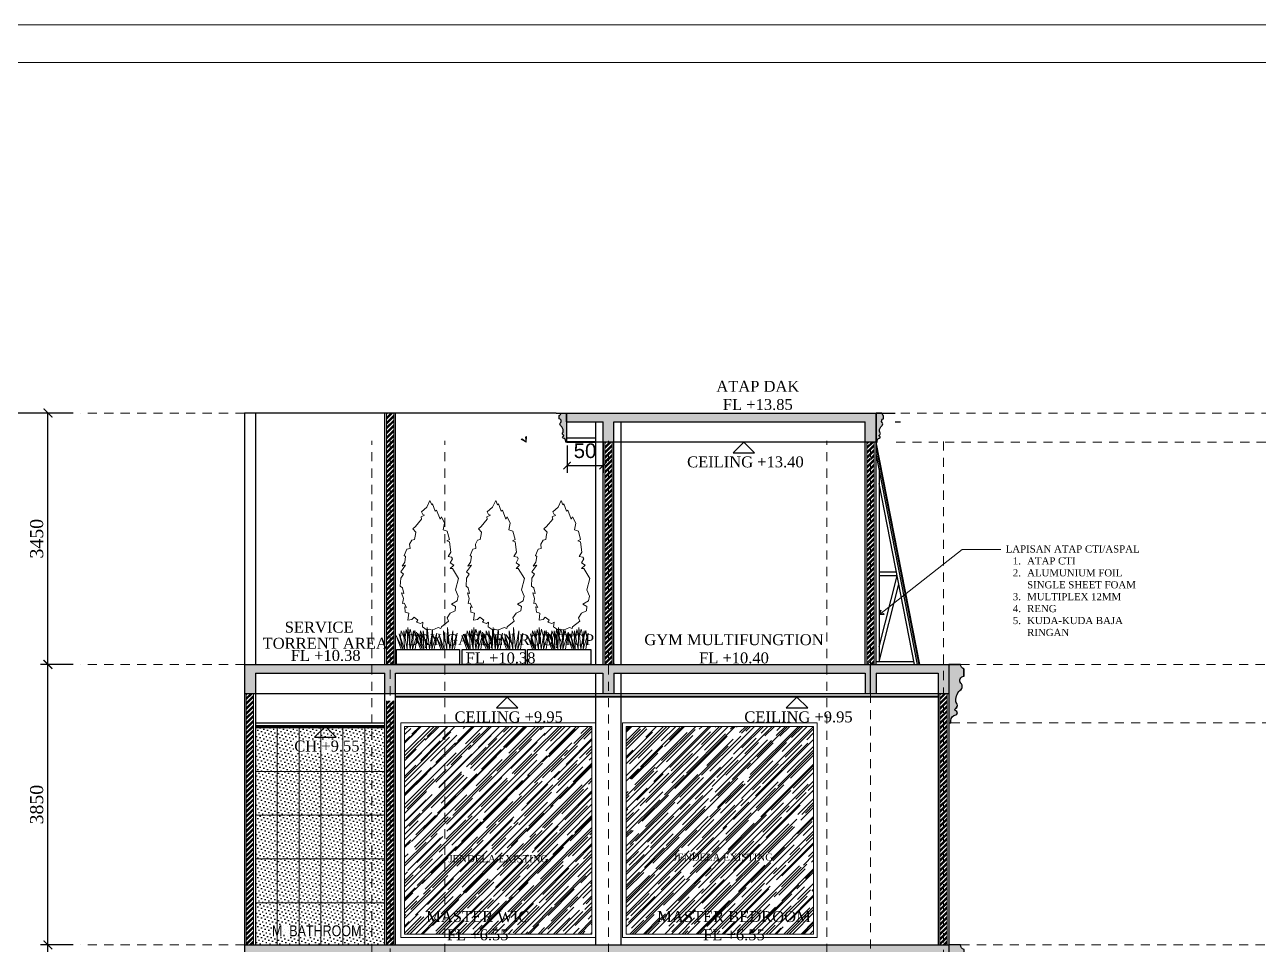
# Model space of a CAD drawing. Header units: millimetres. Extents: x -9564 to 494436, y -140371 to 4257.
# Drawn here: x 356.73 to 373.67, y 118.22 to 130.85 of the extents above; entities that cross this region are included whole.
import ezdxf
from ezdxf.enums import TextEntityAlignment as Align

# ---------------------------------------------------------------- set-up
doc = ezdxf.new("R2010")
doc.units = ezdxf.units.MM
doc.header["$MEASUREMENT"] = 0
for name, pattern in [('DASHED2', [0.375, 0.25, -0.125]), ('HIDDEN2', [0.1875, 0.125, -0.0625]), ('SLD-Solid', [0])]:
    doc.linetypes.add(name, pattern=pattern)
doc.layers.get('DEFPOINTS').update_dxf_attribs({"lineweight": 18})
for name, color, linetype, lineweight in [('09-Arsiran', 8, 'Continuous', 5), ('8', 8, 'Continuous', 5), ('AS', 8, 'HIDDEN2', 5), ('DIM', 1, 'Continuous', 5), ('Dimensi', 252, 'Continuous', 9), ('DOOR OPENING', 4, 'SLD-Solid', 5), ('LEGEND', 1, 'DASHED2', 50), ('XR-KOP A3_MOZART$0$A-TXTKOP', 3, 'Continuous', 5), ('XR-KOP A3_MOZART$0$KOP-A1$0$A-GRSKOP', 1, 'Continuous', 5)]:
    doc.layers.add(name, color=color, linetype=linetype, lineweight=lineweight)
doc.layers.add('garis tipis', color=251, linetype='Continuous')
doc.layers.add('TEXT', color=4, linetype='Continuous')
doc.styles.add('Arial Narrow', font='ARIALN.TTF')
doc.styles.add('HAND', font='ROMAND.SHX', dxfattribs={"width": 0.8, "height": 250})
doc.styles.get("Standard").update_dxf_attribs({"font": 'arial.ttf'})
doc.styles.add('style1', font='times.ttf', dxfattribs={"height": 0.15})
doc.styles.add('style2', font='times.ttf', dxfattribs={"height": 0.18})
doc.styles.add('XR-KOP A3_MOZART$0$ROMAND', font='romand.shx', dxfattribs={"height": 2, "bigfont": 'bigfont.shx'})
doc.dimstyles.new('100 baru', dxfattribs={"dimtxt": 0.2, "dimasz": 0.1, "dimexe": 0.1, "dimexo": 0.1, "dimgap": 0.1, "dimtad": 1, "dimtoh": 1, "dimdec": 0, "dimlfac": 100, "dimtxsty": 'Standard', "dimblk": 'ARCHTICK', "dimcen": 0.1, "dimclrd": 8, "dimclre": 8, "dimclrt": 2, "dimadec": 0, "dimazin": 0, "dimtfac": 1, "dimtdec": 0, "dimtix": 1, "dimtmove": 0, "dimatfit": 3, "dimldrblk": 'ARCHTICK', "dimfxl": 1.25, "dimlwd": -1, "dimlwe": -1, "dimarcsym": 0})
doc.dimstyles.new('ISO-25', dxfattribs={"dimtxt": 0.18, "dimasz": 0.12, "dimexe": 0.1, "dimexo": 0.1, "dimgap": 0.0625, "dimtad": 1, "dimtoh": 1, "dimdec": 0, "dimlfac": 1000, "dimtxsty": 'style2', "dimblk": 'ARCHTICK', "dimcen": 0.15, "dimclrd": 1, "dimclre": 1, "dimclrt": 4, "dimadec": 0, "dimazin": 0, "dimtfac": 1, "dimtdec": 0, "dimtmove": 0, "dimatfit": 3, "dimldrblk": 'OBLIQUE', "dimfxl": 1, "dimarcsym": 0})
pattern_1 = [(95, (-194.23794, -143.535144), (0.02801893, 0.0235106759), [0.00381, -0.04191]), (40, (-194.23794, -143.535144), (-0.0320036906, 0.0220353457), [0.003048, -0.0335281168]), (145.451445, (-194.235604, -143.533185), (-0.0039847595, 0.0455460204), [0.0032380018, -0.035618049]), (91.1842, (-194.245123, -143.52796), (0.0442820486, 0.0323906826), [0.005715, -0.062865]), (141.635558, (-194.241433, -143.52526), (-0.0014173235, 0.0685653527), [0.0048570046, -0.0534271216]), (36.184151, (-194.245123, -143.52796), (-0.0014173235, 0.0685653527), [0.0045719934, -0.0502919464]), (66, (-194.239735, -143.526164), (0.0359039959, 0.0069790298), [0.00381, -0.04191]), (11, (-194.239735, -143.526164), (-0.0173079853, 0.0347882386), [0.003048, -0.033528]), (116.451445, (-194.236743, -143.525582), (0.0185960104, 0.0417672685), [0.0032380018, -0.0356179875]), (82.5, (-194.237939, -143.535144), (-0.0115210938, 0.01239468273), [0, -0.0331216, 0, -0.034036, 0, -0.033655]), (52.5, (-194.237939, -143.535144), (-0.00471794546, 0.02361740005), [0, -0.0194056, 0, -0.0323596, 0, -0.012827]), (12.5, (-194.245949, -143.543155), (0.0199855726, 0.01836523912), [0, -0.0127, 0, -0.039624, 0, -0.052578]), (2.5, (-194.24954, -143.546747), (0.0173527809, 0.0245444786), [0, -0.01651, 0, -0.0263144, 0, -0.037338])]
pattern_2 = [(45, (278.39638, -111.44338), (0.10776307, 0.2873682), [1.905, -0.254, 0.635, -0.127]), (45, (278.47092, -111.27904), (-0.20923997, 0.02963485), [0.381, -0.04191, 0.762, -0.09525]), (45, (278.36495, -111.322144), (0.406805602, 0.527141034), [1.016, -0.1778, 0.508, -0.127])]

# ---------------------------------------------------------------- blocks, each defined once
blk = doc.blocks.new('lis atas')
at = {"true_color": 0x636466}
h = blk.add_hatch(color=251, dxfattribs=at)
h.dxf.hatch_style = 1
h.paths.add_polyline_path([(90.703, 140.132), (90.716, 140.132), (90.716, 140.147, -0.36498), (90.749, 140.187, 0.74874), (90.75, 140.215, -0.675931), (90.749, 140.231, 0.42987), (90.759, 140.26, -0.123299), (90.749, 140.283, -0.24485), (90.786, 140.361, 0.438632), (90.784, 140.404, -0.621787), (90.806, 140.451), (90.806, 140.501, -0.319918), (90.782, 140.532), (90.703, 140.532)])
blk.add_lwpolyline([(90.703, 140.132), (90.716, 140.132), (90.716, 140.147, -0.36498), (90.749, 140.187, 0.741922), (90.75, 140.214, -0.66528), (90.749, 140.231, 0.438756), (90.759, 140.26, -0.123299), (90.749, 140.283, -0.24485), (90.786, 140.361, 0.438632), (90.784, 140.404, -0.621787), (90.806, 140.451), (90.806, 140.501, -0.319918), (90.782, 140.532), (90.703, 140.532)], format="xyb", close=True)
blk = doc.blocks.new('_ArchTick')
at = {"color": 0, "linetype": 'ByBlock', "const_width": 0.15}
blk.add_lwpolyline([(-0.5, -0.5), (0.5, 0.5)], dxfattribs=at)
blk = doc.blocks.new('*D290')
at = {"color": 1, "lineweight": -2, "transparency": 16777216}
for p, q in [((580.545, 160.451), (580.099, 160.451)), ((580.199, 156.601), (580.199, 160.451)), ((580.545, 156.601), (580.099, 156.601))]:
    blk.add_line(p, q, dxfattribs=at)
at = {"layer": 'DEFPOINTS', "color": 0, "transparency": 16777216}
for p in [(580.199, 160.451), (580.645, 160.451), (580.645, 156.601)]:
    blk.add_point(p, dxfattribs=at)
at = {"color": 1, "lineweight": -2, "transparency": 16777216, "xscale": 0.12, "yscale": 0.12, "zscale": 0.12}
for p, rotation in [((580.199, 160.451), 90), ((580.199, 156.601), 270)]:
    blk.add_blockref('_ArchTick', p, dxfattribs=dict(at, rotation=rotation))
at = {"color": 4, "transparency": 16777216, "insert": (580.045, 158.526), "char_height": 0.18, "attachment_point": 5, "rotation": 90, "style": 'style2'}
blk.add_mtext('3850', dxfattribs=at)
blk = doc.blocks.new('_Oblique')
at = {"color": 0, "linetype": 'ByBlock', "lineweight": -2}
blk.add_line((-0.5, -0.5), (0.5, 0.5), dxfattribs=at)
blk = doc.blocks.new('*D176')
at = {"color": 1, "lineweight": -2, "transparency": 16777216}
for p, q in [((580.545, 164.301), (580.099, 164.301)), ((580.199, 160.451), (580.199, 164.301)), ((580.545, 160.451), (580.099, 160.451))]:
    blk.add_line(p, q, dxfattribs=at)
at = {"layer": 'DEFPOINTS', "color": 0, "transparency": 16777216}
for p in [(580.199, 164.301), (580.645, 164.301), (580.645, 160.451)]:
    blk.add_point(p, dxfattribs=at)
at = {"color": 1, "lineweight": -2, "transparency": 16777216, "xscale": 0.12, "yscale": 0.12, "zscale": 0.12}
for p, rotation in [((580.199, 164.301), 90), ((580.199, 160.451), 270)]:
    blk.add_blockref('_ArchTick', p, dxfattribs=dict(at, rotation=rotation))
at = {"color": 4, "transparency": 16777216, "insert": (580.045, 162.376), "char_height": 0.18, "attachment_point": 5, "rotation": 90, "style": 'style2'}
blk.add_mtext('3850', dxfattribs=at)
blk = doc.blocks.new('*D291')
at = {"color": 1, "lineweight": -2, "transparency": 16777216}
for p, q in [((580.545, 167.751), (580.099, 167.751)), ((580.199, 164.301), (580.199, 167.751)), ((580.545, 164.301), (580.099, 164.301))]:
    blk.add_line(p, q, dxfattribs=at)
at = {"layer": 'DEFPOINTS', "color": 0, "transparency": 16777216}
for p in [(580.199, 167.751), (580.645, 167.751), (580.645, 164.301)]:
    blk.add_point(p, dxfattribs=at)
at = {"color": 1, "lineweight": -2, "transparency": 16777216, "xscale": 0.12, "yscale": 0.12, "zscale": 0.12}
for p, rotation in [((580.199, 167.751), 90), ((580.199, 164.301), 270)]:
    blk.add_blockref('_ArchTick', p, dxfattribs=dict(at, rotation=rotation))
at = {"color": 4, "transparency": 16777216, "insert": (580.045, 166.026), "char_height": 0.18, "attachment_point": 5, "rotation": 90, "style": 'style2'}
blk.add_mtext('3450', dxfattribs=at)
blk = doc.blocks.new('*D177')
at = {"color": 1, "lineweight": -2, "transparency": 16777216}
for p, q in [((580.099, 167.751), (579.564, 167.751)), ((579.664, 167.751), (579.664, 153.901)), ((580.099, 153.901), (579.564, 153.901))]:
    blk.add_line(p, q, dxfattribs=at)
at = {"layer": 'DEFPOINTS', "color": 0, "transparency": 16777216}
for p in [(580.199, 167.751), (579.664, 153.901), (580.199, 153.901)]:
    blk.add_point(p, dxfattribs=at)
at = {"color": 1, "lineweight": -2, "transparency": 16777216, "xscale": 0.12, "yscale": 0.12, "zscale": 0.12}
for p, rotation in [((579.664, 167.751), 90), ((579.664, 153.901), 270)]:
    blk.add_blockref('_ArchTick', p, dxfattribs=dict(at, rotation=rotation))
at = {"color": 4, "transparency": 16777216, "insert": (579.51, 160.826), "char_height": 0.18, "attachment_point": 5, "rotation": 90, "style": 'style2'}
blk.add_mtext('13850', dxfattribs=at)
blk = doc.blocks.new('lis 3')
at = {"true_color": 0x636466}
h = blk.add_hatch(color=251, dxfattribs=at)
h.dxf.hatch_style = 1
h.paths.add_polyline_path([(93.26, 135.846), (93.26, 135.946, -0.319918), (93.212, 136.009), (93.053, 136.009), (93.053, 135.209), (93.079, 135.209), (93.079, 135.238, -0.36498), (93.146, 135.317, 0.74874), (93.148, 135.373, -0.70461), (93.147, 135.407, 0.42104), (93.166, 135.463, -0.123299), (93.147, 135.51, -0.24485), (93.22, 135.667, 0.438632), (93.216, 135.752, -0.621787)])
blk.add_lwpolyline([(93.053, 135.209), (93.079, 135.209), (93.079, 135.238, -0.36498), (93.146, 135.317, 0.741922), (93.149, 135.373, -0.66528), (93.145, 135.406, 0.438756), (93.166, 135.463, -0.123299), (93.147, 135.51, -0.24485), (93.22, 135.667, 0.438632), (93.216, 135.752, -0.621787), (93.26, 135.846), (93.26, 135.946, -0.319918), (93.212, 136.009), (93.053, 136.009)], format="xyb", close=True)
blk = doc.blocks.new('aspot')
at = {"layer": '09-Arsiran'}
for p, q in [((110.262, 123.544), (110.262, 123.388)), ((112.012, 123.544), (112.012, 123.388)), ((113.012, 123.544), (113.012, 123.388)), ((115.26, 123.544), (115.26, 123.388)), ((118.257, 123.544), (118.257, 123.388)), ((119.857, 123.544), (119.857, 123.388)), ((109.873, 123.154), (110.029, 123.154)), ((110.496, 123.154), (110.652, 123.154)), ((111.623, 123.154), (111.779, 123.154)), ((112.246, 123.154), (112.402, 123.154)), ((112.623, 123.154), (112.779, 123.154)), ((113.246, 123.154), (113.402, 123.154)), ((114.871, 123.154), (115.026, 123.154)), ((115.493, 123.154), (115.649, 123.154)), ((117.868, 123.154), (118.024, 123.154)), ((118.857, 123.077), (118.857, 122.921)), ((119.468, 123.154), (119.624, 123.154)), ((110.274, 122.921), (110.274, 122.765)), ((112.024, 122.921), (112.024, 122.765)), ((112.512, 122.869), (112.512, 122.714)), ((113.024, 122.921), (113.024, 122.765)), ((115.271, 122.921), (115.271, 122.765)), ((118.269, 122.921), (118.269, 122.765)), ((119.869, 122.921), (119.869, 122.765)), ((118.468, 122.688), (118.624, 122.688)), ((118.491, 122.688), (118.647, 122.688)), ((119.091, 122.688), (119.247, 122.688)), ((112.123, 122.48), (112.279, 122.48)), ((112.746, 122.48), (112.902, 122.48)), ((118.869, 122.454), (118.869, 122.299)), ((112.524, 122.247), (112.524, 122.091))]:
    blk.add_line(p, q, dxfattribs=at)
for centre in [(110.262, 123.154), (112.012, 123.154), (113.012, 123.154), (115.26, 123.154), (118.257, 123.154), (119.857, 123.154), (118.857, 122.688), (112.512, 122.48)]:
    blk.add_circle(centre, 0.311, dxfattribs=at)
at = {"layer": 'AS'}
for p, q in [((110.262, 123.466), (110.262, 140.622)), ((112.012, 123.466), (112.012, 140.622)), ((112.262, 123.628), (112.262, 140.622)), ((113.012, 123.466), (113.012, 140.622)), ((115.26, 123.466), (115.26, 140.622)), ((118.257, 123.466), (118.257, 140.622)), ((118.857, 123.077), (118.857, 140.622)), ((119.857, 123.388), (119.857, 140.622)), ((112.262, 123.628), (112.512, 123.342)), ((112.512, 122.869), (112.512, 123.342))]:
    blk.add_line(p, q, dxfattribs=at)
at = {"layer": '09-Arsiran', "color": 2, "char_height": 0.228, "attachment_point": 1}
for s, insert in [('A', (110.16, 123.282)), ('B', (111.95, 123.277)), ('2', (112.95, 123.282)), ('D', (115.198, 123.282)), ('E', (118.195, 123.282)), ('G', (119.76, 123.282)), ('F', (118.795, 122.815)), ('C', (112.45, 122.607))]:
    blk.add_mtext_dynamic_manual_height_columns(s, width=0.05426, gutter_width=1.14, heights=[0], dxfattribs=dict(at, insert=insert))
blk = doc.blocks.new('hsdh')
at = {"layer": 'XR-KOP A3_MOZART$0$KOP-A1$0$A-GRSKOP', "color": 0, "linetype": 'Continuous', "lineweight": 5}
blk.add_lwpolyline([(145480, 82601), (107945, 82601), (107945, 56197), (145480, 56197)], close=True, dxfattribs=at)
at = {"layer": 'XR-KOP A3_MOZART$0$KOP-A1$0$A-GRSKOP', "color": 5, "linetype": 'Continuous', "lineweight": 5}
blk.add_lwpolyline([(145017, 82138), (108409, 82138), (108409, 56660), (145017, 56660)], close=True, dxfattribs=at)
blk = doc.blocks.new('*U121')
blk.add_lwpolyline([(-2.754, 191.699), (-6.78, 182.851), (-13.682, 176.953), (-11.956, 173.266), (-9.656, 172.529), (-14.257, 170.317), (-13.682, 167.368), (-21.733, 157.783), (-25.184, 154.834), (-21.158, 150.41), (-21.733, 147.461), (-22.884, 140.825), (-26.334, 140.087), (-29.21, 134.926), (-28.635, 129.028), (-32.661, 128.291), (-36.111, 120.18), (-34.386, 118.706), (-35.536, 111.333), (-38.987, 106.171), (-34.386, 107.646), (-40.712, 98.798), (-37.261, 95.849), (-40.712, 90.688), (-41.287, 80.366), (-38.412, 78.154), (-36.686, 70.781), (-39.562, 71.518), (-37.261, 64.145), (-38.412, 57.509), (-36.111, 58.247), (-33.236, 52.348), (-35.536, 53.086), (-34.961, 46.45), (-30.36, 44.975), (-31.51, 36.128), (-26.334, 36.865), (-23.459, 39.814), (-18.283, 36.128), (-20.008, 33.178), (-14.832, 31.704), (-11.956, 33.178), (-12.531, 27.28), (-6.205, 22.856), (-3.905, 24.331), (0.121, 22.856), (8.173, 26.543), (11.624, 25.068), (12.199, 27.28), (21.4, 34.653), (19.675, 39.077), (23.701, 44.975), (30.027, 47.924), (30.602, 53.823), (25.426, 56.772), (32.903, 61.196), (34.053, 67.094), (30.602, 75.205), (34.628, 89.951), (26.576, 103.222), (23.701, 103.222), (28.302, 107.646), (23.701, 110.595), (26.576, 115.756), (25.426, 117.968), (20.825, 118.706), (24.276, 124.604), (22.551, 137.876), (19.1, 139.35), (22.551, 140.825), (19.675, 151.884), (14.499, 153.359), (16.224, 162.207), (12.199, 170.317), (10.473, 167.368), (5.872, 179.165), (4.147, 177.69), (0.696, 187.275), (-0.454, 185.8)], close=True)
for points in [[(-6.813, 23.669), (-6.813, 11.669), (-8.627, 0)], [(0.387, 23.669), (-0.576, 13.271), (-0.576, 3.686), (0, 0)]]:
    blk.add_lwpolyline(points)
blk = doc.blocks.new('*D690')
at = {"color": 8, "transparency": 16777216}
for p, q in [((587.324, 167.306), (587.324, 166.93)), ((587.819, 167.35), (587.819, 166.93)), ((587.324, 167.03), (587.819, 167.03))]:
    blk.add_line(p, q, dxfattribs=at)
at = {"layer": 'DEFPOINTS', "color": 0, "transparency": 16777216}
for p in [(587.819, 167.45), (587.324, 167.406), (587.819, 167.03)]:
    blk.add_point(p, dxfattribs=at)
at = {"color": 8, "transparency": 16777216, "xscale": 0.1, "yscale": 0.1, "zscale": 0.1, "rotation": 180}
blk.add_blockref('_ArchTick', (587.324, 167.03), dxfattribs=at)
at = {"color": 8, "transparency": 16777216, "xscale": 0.1, "yscale": 0.1, "zscale": 0.1}
blk.add_blockref('_ArchTick', (587.819, 167.03), dxfattribs=at)
at = {"color": 2, "transparency": 16777216, "insert": (587.571, 167.232), "char_height": 0.2, "attachment_point": 5}
blk.add_mtext('50', dxfattribs=at)
blk = doc.blocks.new('A$C2a879c63')
h = blk.add_hatch()
h.set_pattern_fill('ANSI32', color=8, scale=0.005)
h.set_pattern_definition([(45, (-192.312858, -135.835144), (-0.0336759605, 0.0336759605), []), (45, (-192.290407, -135.835144), (-0.0336759605, 0.0336759605), [])])
h.paths.add_polyline_path([(390.7089, 24.2118), (390.6089, 24.2118), (390.6089, 20.7654), (390.7089, 20.7654)])
h = blk.add_hatch()
h.set_pattern_fill('ANSI32', color=8, scale=0.005)
h.set_pattern_definition([(45, (-189.317937, -135.835144), (-0.0336759605, 0.0336759605), []), (45, (-189.295486, -135.835144), (-0.0336759605, 0.0336759605), [])])
h.paths.add_polyline_path([(393.7038, 23.8154), (393.6038, 23.8154), (393.6038, 20.7654), (393.7038, 20.7654)])
h = blk.add_hatch()
h.set_pattern_fill('ANSI32', color=8, scale=0.005)
h.set_pattern_definition([(45, (-185.717937, -135.835144), (-0.0336759605, 0.0336759605), []), (45, (-185.695486, -135.835144), (-0.0336759605, 0.0336759605), [])])
h.paths.add_polyline_path([(397.3038, 23.8154), (397.2038, 23.8154), (397.2038, 20.7654), (397.3038, 20.7654)])
h = blk.add_hatch()
h.set_pattern_fill('ANSI32', color=8, scale=0.005)
h.set_pattern_definition([(45, (-194.23794, -139.685144), (-0.0336759605, 0.0336759605), []), (45, (-194.21549, -139.685144), (-0.0336759605, 0.0336759605), [])])
h.paths.add_polyline_path([(388.7838, 20.3618), (388.6838, 20.3618), (388.6838, 16.9154), (388.7838, 16.9154)])
h = blk.add_hatch()
h.set_pattern_fill('ANSI32', color=8, scale=0.005)
h.set_pattern_definition([(45, (-184.717937, -139.685144), (-0.0336759605, 0.0336759605), []), (45, (-184.695486, -139.685144), (-0.0336759605, 0.0336759605), [])])
h.paths.add_polyline_path([(398.3038, 20.3618), (398.2038, 20.3618), (398.2038, 16.9154), (398.3038, 16.9154)])
h = blk.add_hatch()
h.set_pattern_fill('ANSI32', color=8, scale=0.005)
h.set_pattern_definition([(45, (-192.312857, -139.685144), (-0.0336759605, 0.0336759605), []), (45, (-192.290406, -139.685144), (-0.0336759605, 0.0336759605), [])])
h.paths.add_polyline_path([(390.7089, 20.2654), (390.6089, 20.2654), (390.6089, 16.9154), (390.7089, 16.9154)])
h = blk.add_hatch()
h.set_pattern_fill('DOTS', color=8, scale=0.03, angle=45)
h.set_pattern_definition([(45, (278.396384, -119.04338), (-0.01683798, 0.050513941), [0, -0.047625])])
h.paths.add_polyline_path([(388.8088, 19.8954), (390.5788, 19.8954), (390.5788, 16.9154), (388.8088, 16.9154)])
h = blk.add_hatch()
h.set_pattern_fill('AR-RROOF', color=8, scale=0.005, angle=45)
h.set_pattern_definition(pattern_2)
h.paths.add_polyline_path([(390.8563, 19.9154), (390.8563, 17.0654), (393.4288, 17.0654), (393.4288, 19.9154)])
h = blk.add_hatch()
h.set_pattern_fill('AR-RROOF', color=8, scale=0.005, angle=45)
h.set_pattern_definition(pattern_2)
h.paths.add_polyline_path([(396.4713, 19.9154), (393.8988, 19.9154), (393.8988, 17.0654), (396.4713, 17.0654)])
at = {"layer": 'DIM', "true_color": 0x636466}
h = blk.add_hatch(dxfattribs=at)
h.set_pattern_fill('AR-CONC', color=251, scale=0.0002, angle=45)
h.set_pattern_definition(pattern_1)
h.paths.add_polyline_path([(397.3288, 24.2154), (393.5813, 24.2154), (393.0813, 24.2154), (393.0813, 24.0954), (393.5813, 24.0954), (393.5813, 23.8154), (393.7288, 23.8154), (393.7288, 24.0954), (397.1788, 24.0954), (397.1788, 23.8154), (397.3288, 23.8154)])
h = blk.add_hatch(dxfattribs=at)
h.set_pattern_fill('AR-CONC', color=251, scale=0.0002, angle=45)
h.set_pattern_definition(pattern_1)
h.paths.add_polyline_path([(397.2538, 20.7654), (396.6538, 20.7654), (396.6538, 20.6454), (397.1788, 20.6454), (397.1788, 20.3618), (397.2538, 20.3618)])
h.paths.add_polyline_path([(396.6538, 20.7654), (393.6563, 20.7654), (393.6563, 20.3618), (393.7288, 20.3618), (393.7288, 20.6454), (396.5788, 20.6454), (396.6538, 20.6454)])
h.paths.add_polyline_path([(393.6563, 20.7654), (393.5813, 20.7654), (388.6588, 20.7654), (388.6588, 20.3618), (388.8088, 20.3618), (388.8088, 20.6454), (390.5839, 20.6454), (390.5839, 20.3618), (390.7339, 20.3618), (390.7339, 20.6454), (393.5788, 20.6454), (393.5788, 20.3618), (393.6563, 20.3618)])
h = blk.add_hatch(dxfattribs=at)
h.set_pattern_fill('AR-CONC', color=251, scale=0.0002, angle=45)
h.set_pattern_definition([(95, (-195.23794, -143.535144), (0.02801893, 0.0235106759), [0.00381, -0.04191]), (40, (-195.23794, -143.535144), (-0.0320036906, 0.0220353457), [0.003048, -0.0335281168]), (145.451445, (-195.235604, -143.533185), (-0.0039847595, 0.0455460204), [0.0032380018, -0.035618049]), (91.1842, (-195.245123, -143.52796), (0.0442820486, 0.0323906826), [0.005715, -0.062865]), (141.635558, (-195.241433, -143.52526), (-0.0014173235, 0.0685653527), [0.0048570046, -0.0534271216]), (36.184151, (-195.245123, -143.52796), (-0.0014173235, 0.0685653527), [0.0045719934, -0.0502919464]), (66, (-195.239735, -143.526164), (0.0359039959, 0.0069790298), [0.00381, -0.04191]), (11, (-195.239735, -143.526164), (-0.0173079853, 0.0347882386), [0.003048, -0.033528]), (116.451445, (-195.236743, -143.525582), (0.0185960104, 0.0417672685), [0.0032380018, -0.0356179875]), (82.5, (-195.237939, -143.535144), (-0.0115210938, 0.01239468273), [0, -0.0331216, 0, -0.034036, 0, -0.033655]), (52.5, (-195.237939, -143.535144), (-0.00471794546, 0.02361740005), [0, -0.0194056, 0, -0.0323596, 0, -0.012827]), (12.5, (-195.245949, -143.543155), (0.0199855726, 0.01836523912), [0, -0.0127, 0, -0.039624, 0, -0.052578]), (2.5, (-195.24954, -143.546747), (0.0173527809, 0.0245444786), [0, -0.01651, 0, -0.0263144, 0, -0.037338])])
h.paths.add_polyline_path([(398.1788, 20.6454), (398.1788, 20.3618), (398.3288, 20.3618), (398.3288, 20.7654), (397.2538, 20.7654), (397.2538, 20.3618), (397.3288, 20.3618), (397.3288, 20.6454)])
h = blk.add_hatch(dxfattribs=at)
h.set_pattern_fill('AR-CONC', color=251, scale=0.0002, angle=45)
h.set_pattern_definition(pattern_1)
h.paths.add_polyline_path([(398.3288, 16.9154), (398.2538, 16.9154), (398.2538, 16.4154), (398.3288, 16.4154)])
h.paths.add_polyline_path([(398.2538, 16.9154), (397.2538, 16.9154), (397.2538, 16.7954), (398.1788, 16.7954), (398.1788, 16.4154), (398.2538, 16.4154)])
h.paths.add_polyline_path([(397.2538, 16.9154), (396.6538, 16.9154), (396.6538, 16.7954), (397.2538, 16.7954)])
h.paths.add_polyline_path([(396.6538, 16.9154), (393.6563, 16.9154), (393.6563, 16.4154), (393.7288, 16.4154), (393.7288, 16.7954), (396.6538, 16.7954)])
h.paths.add_polyline_path([(393.6563, 16.9154), (388.6588, 16.9154), (388.6588, 16.4154), (388.8088, 16.4154), (388.8088, 16.7954), (391.3288, 16.7954), (391.3288, 16.4154), (391.4788, 16.4154), (391.4788, 16.7954), (393.5788, 16.7954), (393.5788, 16.4154), (393.6563, 16.4154)])
for p, q in [((388.6588, 24.2154), (388.6588, 10.0054)), ((392.9357, 24.2154), (388.6588, 24.2154)), ((388.8088, 24.2154), (388.8088, 20.7654)), ((390.5839, 20.7654), (390.5839, 24.2154)), ((390.7339, 20.7654), (390.7339, 24.2154)), ((392.9357, 24.2154), (393.5813, 24.2154)), ((393.0813, 24.0954), (393.0813, 24.2154)), ((393.0813, 24.0954), (393.5813, 24.0954)), ((393.4838, 20.7654), (393.4838, 24.0954)), ((393.5813, 24.2154), (397.5891, 24.2154)), ((393.5813, 20.7654), (393.5813, 24.0954)), ((393.7288, 24.0954), (397.1788, 24.0954)), ((393.7288, 20.7654), (393.7288, 24.0954)), ((393.8288, 20.7654), (393.8288, 24.0954)), ((397.1788, 20.7654), (397.1788, 24.0954)), ((397.3288, 20.7654), (397.3288, 24.2154)), ((397.5891, 24.0954), (397.6657, 24.0954)), ((393.0857, 23.8754), (393.4838, 23.8754)), ((393.0857, 23.8254), (393.4838, 23.8254)), ((393.0857, 23.8154), (393.4838, 23.8154)), ((397.3288, 23.8154), (393.4838, 23.8154)), ((393.5813, 20.7654), (393.5813, 23.8154)), ((397.9288, 20.7654), (397.3288, 23.8154)), ((397.9288, 20.7654), (397.3288, 23.8154)), ((397.9186, 20.7654), (397.3288, 23.7636)), ((397.8982, 20.7654), (397.3288, 23.66)), ((397.3688, 23.4567), (397.3688, 20.8054)), ((397.8574, 20.7654), (397.3688, 23.2494)), ((397.6083, 22.0318), (397.3688, 22.0318)), ((397.3688, 21.0071), (397.6182, 21.9818)), ((397.6182, 21.9818), (397.3688, 21.9818)), ((397.3688, 20.8054), (397.6406, 21.8677)), ((388.6588, 20.7654), (393.5888, 20.7654)), ((393.7425, 20.7654), (393.7313, 20.7654)), ((397.2538, 20.3618), (397.2538, 20.7654)), ((397.3288, 20.8054), (397.8496, 20.8054)), ((397.3288, 20.7654), (398.4875, 20.7654)), ((388.8088, 20.6454), (388.8088, 16.9154)), ((388.8088, 20.6454), (390.5839, 20.6454)), ((390.5839, 16.9154), (390.5839, 20.6454)), ((390.7339, 20.6454), (393.5788, 20.6454)), ((390.7339, 16.9154), (390.7339, 20.6454)), ((393.4838, 16.9154), (393.4838, 20.6454)), ((393.5788, 20.6454), (393.5788, 20.3618)), ((393.7288, 20.6454), (396.5788, 20.6454)), ((393.7288, 20.6454), (393.7288, 20.3618)), ((393.8288, 16.9154), (393.8288, 20.6454)), ((396.5788, 20.6454), (397.1788, 20.6454)), ((397.1788, 20.6454), (397.1788, 20.3618)), ((397.3288, 20.6454), (397.3288, 20.3618)), ((397.3288, 20.6454), (398.1788, 20.6454)), ((398.1788, 20.6454), (398.1788, 16.9104)), ((390.5839, 20.3618), (388.6588, 20.3618)), ((398.3288, 20.3618), (390.5839, 20.3618)), ((397.3288, 20.3618), (397.1788, 20.3618)), ((398.1788, 20.3154), (390.7339, 20.3154)), ((388.8088, 19.9654), (390.5839, 19.9654)), ((388.8088, 19.9254), (390.5839, 19.9254)), ((388.8088, 19.9154), (390.5839, 19.9154)), ((398.3288, 19.9654), (398.3288, 16.9104)), ((388.6588, 16.9154), (398.3288, 16.9154))]:
    blk.add_line(p, q)
for points in [[(395.5137, 23.8154), (395.3657, 23.6674), (395.6617, 23.6674), (395.5137, 23.8154)], [(393.5813, 20.7654), (397.3288, 20.7654)], [(392.2644, 20.3154), (392.1164, 20.1674), (392.4124, 20.1674), (392.2644, 20.3154)], [(396.2423, 20.3154), (396.0943, 20.1674), (396.3903, 20.1674), (396.2423, 20.3154)], [(389.7694, 19.9154), (389.6215, 19.7674), (389.9174, 19.7674), (389.7694, 19.9154)]]:
    blk.add_lwpolyline(points)
for points in [[(391.6099, 20.7654), (390.7443, 20.7654), (390.7443, 20.9707), (391.6099, 20.9707)], [(392.5131, 20.7654), (391.6475, 20.7654), (391.6475, 20.9707), (392.5131, 20.9707)], [(393.4112, 20.7654), (392.5456, 20.7654), (392.5456, 20.9707), (393.4112, 20.9707)]]:
    blk.add_lwpolyline(points, close=True)
blk.add_lwpolyline([(398.3288, 19.9654), (398.355, 19.9654), (398.355, 19.9946, -0.3649803), (398.4216, 20.0737, 0.7419223), (398.4242, 20.1295, -0.6652802), (398.4207, 20.1625, 0.4387565), (398.4412, 20.2201, -0.1232988), (398.4222, 20.2669, -0.2448505), (398.496, 20.4234, 0.4386321), (398.4912, 20.5088, -0.6217872), (398.5351, 20.6029), (398.5351, 20.7029, -0.3199175), (398.4875, 20.7654)], format="xyb")
at = {"layer": '8'}
for p, q in [((390.6089, 24.2118), (390.6089, 20.7654)), ((390.7089, 24.2118), (390.7089, 20.7654)), ((392.4567, 23.8536), (392.4689, 23.8609)), ((392.5233, 23.8154), (392.4567, 23.8536)), ((392.4689, 23.8609), (392.5233, 23.8154)), ((392.5297, 23.8919), (392.5167, 23.886)), ((392.5167, 23.886), (392.5233, 23.8154)), ((392.5233, 23.8154), (392.5297, 23.8919)), ((393.6038, 23.8154), (393.6038, 20.7654)), ((393.7038, 23.8154), (393.7038, 20.7654)), ((397.2038, 23.8154), (397.2038, 20.7654)), ((397.3038, 23.8154), (397.3038, 20.7654)), ((397.3738, 21.45), (398.5087, 22.3436)), ((398.5087, 22.3436), (399.0402, 22.3436)), ((397.3738, 21.45), (397.387, 21.5123)), ((397.3981, 21.5044), (397.3738, 21.45)), ((397.4316, 21.4643), (397.3738, 21.45)), ((397.3738, 21.45), (397.4374, 21.452)), ((397.387, 21.5123), (397.3981, 21.5044)), ((397.4374, 21.452), (397.4316, 21.4643)), ((388.6838, 20.3618), (388.6838, 16.9154)), ((388.7838, 20.3618), (388.7838, 16.9154)), ((398.2038, 20.3618), (398.2038, 16.9154)), ((398.3038, 20.3618), (398.3038, 16.9154)), ((390.6089, 20.2654), (390.6089, 16.9154)), ((390.7089, 20.2654), (390.7089, 16.9154)), ((390.5788, 19.8954), (388.8088, 19.8954)), ((389.1088, 19.8954), (389.1088, 16.9154)), ((389.4088, 19.8954), (389.4088, 16.9154)), ((389.7088, 19.8954), (389.7088, 16.9154)), ((390.0088, 19.8954), (390.0088, 16.9154)), ((390.3088, 19.8954), (390.3088, 16.9154)), ((390.5788, 19.2954), (388.8088, 19.2954)), ((390.5788, 18.6954), (388.8088, 18.6954)), ((390.5788, 18.0954), (388.8088, 18.0954)), ((390.5788, 17.4954), (388.8088, 17.4954))]:
    blk.add_line(p, q, dxfattribs=at)
at = {"layer": 'AS'}
for p, q in [((388.6588, 24.2154), (386.4075, 24.2154)), ((397.6685, 24.2154), (406.3038, 24.2154)), ((397.6022, 23.8154), (406.3038, 23.8154)), ((388.6588, 20.7654), (386.4075, 20.7654)), ((398.4875, 20.7654), (406.3038, 20.7654)), ((398.355, 19.9654), (406.3038, 19.9654)), ((388.6588, 16.9154), (386.4075, 16.9154)), ((398.4875, 16.9154), (406.3038, 16.9154))]:
    blk.add_line(p, q, dxfattribs=at)
at = {"layer": 'Dimensi'}
for points in [[(390.8096, 20.9748), (390.7407, 21.1633), (390.8338, 20.9748), (390.7828, 21.1862), (390.8542, 20.9748), (390.8453, 21.2244), (390.8929, 20.9748), (390.9026, 21.2741), (390.932, 20.9748), (390.9766, 21.227), (390.9638, 20.9748), (391.0327, 21.1951), (390.9995, 20.9748)], [(390.8019, 21.1297), (390.8108, 21.2244), (390.8486, 21.1304)], [(390.8627, 21.1331), (390.8771, 21.2448), (390.8988, 21.1557)], [(390.9141, 21.1572), (390.9332, 21.2486), (390.9612, 21.1399)], [(390.9722, 21.1394), (390.997, 21.2321), (391.0139, 21.1349)], [(391.0742, 20.9748), (391.0054, 21.1633), (391.0985, 20.9748), (391.0475, 21.1862), (391.1189, 20.9748), (391.1099, 21.2244), (391.1576, 20.9748), (391.1673, 21.2741), (391.1966, 20.9748), (391.2413, 21.227), (391.2285, 20.9748), (391.2974, 21.1951), (391.2642, 20.9748)], [(391.0382, 21.0969), (391.022, 21.2079), (391.0649, 21.1138)], [(391.0666, 21.1297), (391.0755, 21.2244), (391.1133, 21.1304)], [(391.3538, 20.9748), (391.285, 21.1633), (391.3781, 20.9748), (391.3271, 21.1862), (391.3985, 20.9748), (391.3895, 21.2244), (391.4372, 20.9748), (391.4469, 21.2741), (391.4762, 20.9748), (391.5209, 21.227), (391.5081, 20.9748), (391.577, 21.1951), (391.5438, 20.9748)], [(391.7127, 20.9748), (391.6438, 21.1633), (391.7369, 20.9748), (391.6859, 21.1862), (391.7573, 20.9748), (391.7484, 21.2244), (391.796, 20.9748), (391.8058, 21.2741), (391.8351, 20.9748), (391.8797, 21.227), (391.867, 20.9748), (391.9358, 21.1951), (391.9027, 20.9748)], [(391.705, 21.1297), (391.714, 21.2244), (391.7517, 21.1304)], [(391.7658, 21.1331), (391.7803, 21.2448), (391.8019, 21.1557)], [(391.8172, 21.1572), (391.8364, 21.2486), (391.8643, 21.1399)], [(391.8753, 21.1394), (391.9001, 21.2321), (391.917, 21.1349)], [(391.9774, 20.9748), (391.9085, 21.1633), (392.0016, 20.9748), (391.9506, 21.1862), (392.022, 20.9748), (392.0131, 21.2244), (392.0607, 20.9748), (392.0705, 21.2741), (392.0998, 20.9748), (392.1444, 21.227), (392.1317, 20.9748), (392.2005, 21.1951), (392.1674, 20.9748)], [(391.9413, 21.0969), (391.9251, 21.2079), (391.9681, 21.1138)], [(391.9697, 21.1297), (391.9786, 21.2244), (392.0164, 21.1304)], [(392.257, 20.9748), (392.1881, 21.1633), (392.2812, 20.9748), (392.2302, 21.1862), (392.3016, 20.9748), (392.2927, 21.2244), (392.3403, 20.9748), (392.35, 21.2741), (392.3794, 20.9748), (392.424, 21.227), (392.4112, 20.9748), (392.4801, 21.1951), (392.4469, 20.9748)], [(392.6108, 20.9748), (392.5419, 21.1633), (392.635, 20.9748), (392.584, 21.1862), (392.6554, 20.9748), (392.6465, 21.2244), (392.6942, 20.9748), (392.7039, 21.2741), (392.7332, 20.9748), (392.7778, 21.227), (392.7651, 20.9748), (392.8339, 21.1951), (392.8008, 20.9748)], [(392.6031, 21.1297), (392.6121, 21.2244), (392.6499, 21.1304)], [(392.6639, 21.1331), (392.6784, 21.2448), (392.7, 21.1557)], [(392.7153, 21.1572), (392.7345, 21.2486), (392.7624, 21.1399)], [(392.7734, 21.1394), (392.7982, 21.2321), (392.8151, 21.1349)], [(392.8755, 20.9748), (392.8066, 21.1633), (392.8997, 20.9748), (392.8487, 21.1862), (392.9201, 20.9748), (392.9112, 21.2244), (392.9588, 20.9748), (392.9686, 21.2741), (392.9979, 20.9748), (393.0425, 21.227), (393.0298, 20.9748), (393.0986, 21.1951), (393.0655, 20.9748)], [(392.8394, 21.0969), (392.8232, 21.2079), (392.8662, 21.1138)], [(392.8678, 21.1297), (392.8768, 21.2244), (392.9145, 21.1304)], [(392.9286, 21.1331), (392.9431, 21.2448), (392.9647, 21.1557)], [(392.98, 21.1572), (392.9992, 21.2486), (393.0271, 21.1399)], [(393.0381, 21.1394), (393.0629, 21.2321), (393.0798, 21.1349)], [(393.1551, 20.9748), (393.0862, 21.1633), (393.1793, 20.9748), (393.1283, 21.1862), (393.1997, 20.9748), (393.1908, 21.2244), (393.2384, 20.9748), (393.2482, 21.2741), (393.2775, 20.9748), (393.3221, 21.227), (393.3094, 20.9748), (393.3782, 21.1951), (393.3451, 20.9748)], [(393.119, 21.0969), (393.1028, 21.2079), (393.1458, 21.1138)], [(393.1474, 21.1297), (393.1564, 21.2244), (393.1941, 21.1304)], [(393.2082, 21.1331), (393.2227, 21.2448), (393.2443, 21.1557)], [(393.2596, 21.1572), (393.2788, 21.2486), (393.3067, 21.1399)], [(393.3177, 21.1394), (393.3425, 21.2321), (393.3594, 21.1349)]]:
    blk.add_lwpolyline(points, dxfattribs=at)
at = {"layer": 'DOOR OPENING', "linetype": 'Continuous', "transparency": 33554687}
for points in [[(390.8063, 19.9654), (393.4788, 19.9654), (393.4788, 17.0154), (390.8063, 17.0154)], [(390.8563, 19.9154), (393.4288, 19.9154), (393.4288, 17.0654), (390.8563, 17.0654)], [(393.8488, 19.9654), (396.5213, 19.9654), (396.5213, 17.0154), (393.8488, 17.0154)], [(393.8988, 19.9154), (396.4713, 19.9154), (396.4713, 17.0654), (393.8988, 17.0654)]]:
    blk.add_lwpolyline(points, close=True, dxfattribs=at)
at = {"layer": 'garis tipis'}
blk.add_line((398.1788, 20.3254), (390.7339, 20.3254), dxfattribs=at)
at = {"xscale": -1}
blk.add_blockref('lis atas', (483.784, -116.317), dxfattribs=at)
for name, p in [('lis atas', (306.6261, -116.317)), ('aspot', (278.3964, -116.7876)), ('lis 3', (305.2756, -115.2434)), ('lis 3', (305.2756, -119.0934))]:
    blk.add_blockref(name, p)
at = {"layer": 'Dimensi', "xscale": 0.01054999970902238, "yscale": 0.01054999970902238, "zscale": 0.01054999970902238}
for p in [(391.2334, 20.9938), (392.1365, 20.9938), (393.0346, 20.9938)]:
    blk.add_blockref('*U121', p, dxfattribs=at)
at = {"layer": 'LEGEND', "xscale": 0.00111896417510141, "yscale": 0.00111896417510141, "zscale": 0.00111896417510141}
blk.add_blockref('hsdh', (257.213, -62.8819), dxfattribs=at)
at = {"color": 4, "style": 'HAND'}
for tag, height, rotation, p in [('DRY.WASHER', 0.054, 0, (11.9366, 24.9122)), ('PATIO', 0.135, 0, (20.9666, 21.5696)), ('GENSET', 0.135, 0, (18.2157, 17.1045)), ('PLANTERBOX', 0.135, 90, (22.169, 13.2959)), ('PLANTERBOX', 0.135, 0, (18.5224, 11.5633)), ('PATIO', 0.135, 0, (400.0395, 10.821)), ('CARPORT', 0.135, 0, (12.157, 9.7744)), ('CARPORT', 0.135, 0, (20.6202, 9.7744))]:
    blk.add_attdef(tag, text='', height=height, rotation=rotation, dxfattribs=at).set_placement(p, align=Align.MIDDLE)
at = {"layer": 'TEXT', "style": 'style1'}
blk.add_text('SERVICE ', height=0.15, dxfattribs=at).set_placement((389.2116, 21.2019))
at = {"layer": 'TEXT', "transparency": 33554687, "style": 'Arial Narrow'}
blk.add_text('M. BATHROOM', height=0.15, dxfattribs=at).set_placement((389.0342, 17.0346))
at = {"layer": 'TEXT', "style": 'style1'}
for s, insert, char_height, width, attachment_point in [('\\A1;ATAP DAK\\PFL +13.85', (395.7052, 24.4559), 0.15, 3.201421, 5), ('CEILING +13.40', (395.5345, 23.5435), 0.15, 3.201421, 5), ('\\A1;\\pxql;LAPISAN ATAP CTI/ASPAL\\P\\pi-2,l3,t0,3;1.^IATAP CTI\\P2.^IALUMUNIUM FOIL SINGLE SHEET FOAM\\P3.^IMULTIPLEX 12MM\\P4.^IRENG\\P5.^IKUDA-KUDA BAJA RINGAN', (400.1556, 21.7766), 0.09821, 2.096081, 5), ('TORRENT AREA', (388.9079, 21.1311), 0.15, 1.753848, 1), ('\\A1;DRY GARDEN ROOFTOP\\PFL +10.38', (392.1743, 20.9781), 0.15, 3.201421, 5), ('\\A1;GYM MULTIFUNGTION\\PFL +10.40', (395.3779, 20.9781), 0.15, 3.201421, 5), ('FL +10.38\\P', (389.294, 20.9639), 0.15, 1.753848, 1), ('CEILING +9.95', (392.2851, 20.0435), 0.15, 3.201421, 5), ('CEILING +9.95', (396.2631, 20.0435), 0.15, 3.201421, 5), ('CH +9.55', (389.7902, 19.6435), 0.15, 3.201421, 5), ('\\A1;JENDELA EXISTING', (392.1435, 18.0984), 0.09821, 2.096081, 5), ('\\A1;JENDELA EXISTING', (395.228, 18.1193), 0.09821, 2.096081, 5), ('\\A1;MASTER WIC\\PFL +6.55', (391.8606, 17.1782), 0.15, 3.201421, 5), ('\\A1;MASTER BEDROOM\\PFL +6.55', (395.3779, 17.1782), 0.15, 3.201421, 5)]:
    blk.add_mtext(s, dxfattribs=dict(at, insert=insert, char_height=char_height, width=width, attachment_point=attachment_point))
at = {"layer": 'XR-KOP A3_MOZART$0$A-TXTKOP', "style": 'XR-KOP A3_MOZART$0$ROMAND'}
for tag, p in [('1:200', (37.0468, 3.1879)), ('1:100', (79.0468, 3.1879)), ('1:100', (121.0468, 3.1879)), ('1:100', (163.0468, 3.1879)), ('1:100', (205.0468, 3.1879)), ('1:100', (247.0468, 3.1879)), ('1:100', (289.0468, 3.1879)), ('1:100', (331.0468, 3.1879)), ('1:100', (373.0468, 3.1879)), ('1:100', (415.0468, 3.1879)), ('1:100', (457.0468, 3.1879)), ('1:100', (499.0468, 3.1879))]:
    blk.add_attdef(tag, text='', height=0.1296, dxfattribs=at).set_placement(p, align=Align.MIDDLE)
for base, p1, p2, picture, middle in [((385.4263, 10.3654), (385.9614, 24.2154), (385.9614, 10.3654), '*D177', (385.2722, 17.2904)), ((385.9614, 24.2154), (386.4075, 20.7654), (386.4075, 24.2154), '*D291', (385.8073, 22.4904)), ((385.9614, 20.7654), (386.4075, 16.9154), (386.4075, 20.7654), '*D176', (385.8073, 18.8404)), ((385.9614, 16.9154), (386.4075, 13.0654), (386.4075, 16.9154), '*D290', (385.8073, 14.9904))]:
    dim = blk.add_linear_dim(base=base, p1=p1, p2=p2, angle=90, dimstyle='ISO-25')
    dim.commit()
    dim.dimension.update_dxf_attribs({"geometry": picture, "text_midpoint": middle, "insert": (-194.2379, -143.5351)})
dim = blk.add_linear_dim(base=(393.5813, 23.4944), p1=(393.0857, 23.8707), p2=(393.5813, 23.9153), dimstyle='100 baru')
dim.commit()
dim.dimension.update_dxf_attribs({"geometry": '*D690', "text_midpoint": (393.3335, 23.6965), "insert": (-194.2379, -143.5351)})

msp = doc.modelspace()

# ---------------------------------------------------------------- block references
msp.add_blockref('A$C2a879c63', (-28.9148, 101.3058))

doc.saveas('drawing.dxf')
